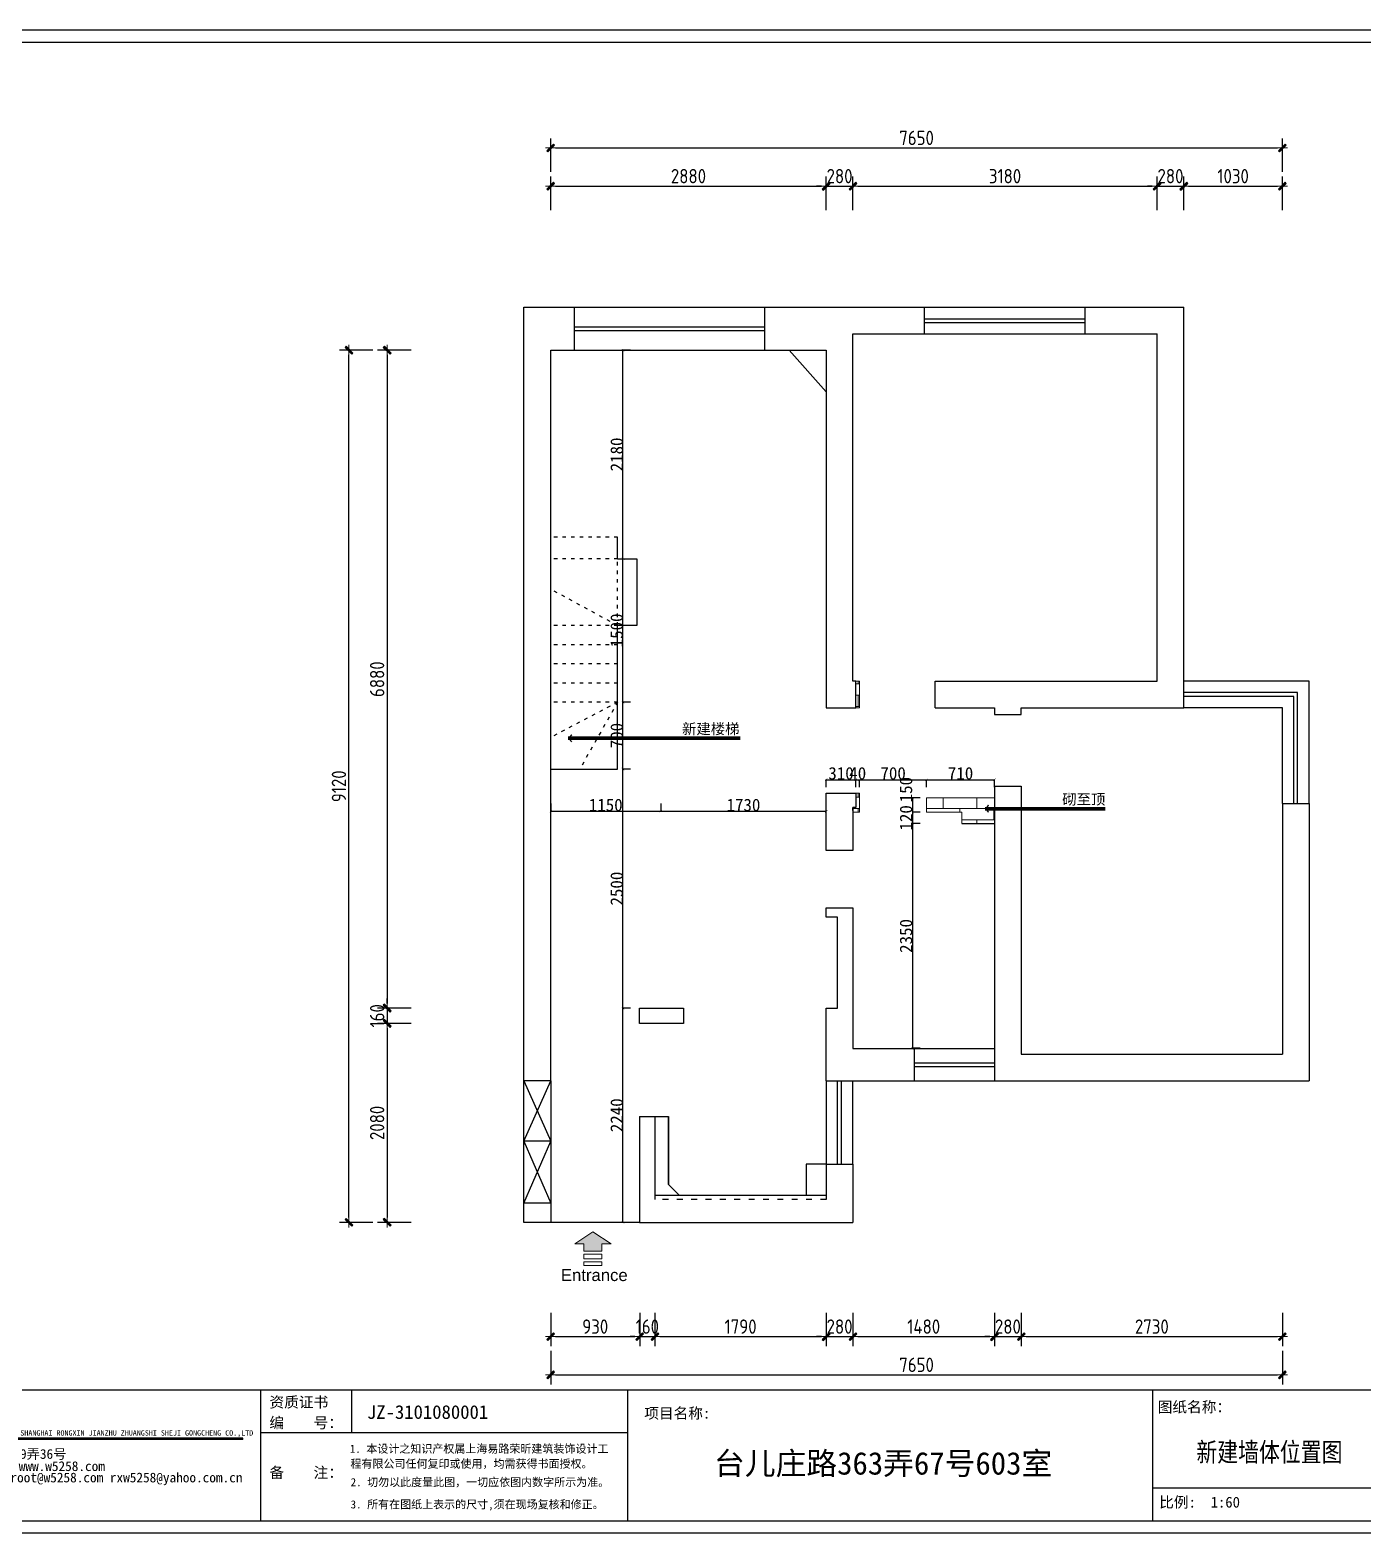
# Model space of a CAD drawing. Header units: millimetres. Extents: x -58733 to 427521, y -235734 to 553534.
# Drawn here: x 137244 to 151180, y -205312 to -189596 of the extents above; entities that cross this region are included whole.
import ezdxf

# ---------------------------------------------------------------- set-up
doc = ezdxf.new("R2010")
doc.units = ezdxf.units.MM
doc.linetypes.add('ACAD_ISO03W100', pattern=[30, 12, -18])
for name, color, linetype in [('00-墙体', 7, 'Continuous'), ('02-活动家具', 1, 'Continuous'), ('图框', 251, 'Continuous'), ('目录文字', 8, 'Continuous')]:
    doc.layers.add(name, color=color, linetype=linetype)
for name, color, linetype, lineweight in [('0－图框', 8, 'Continuous', 0), ('P－墙体', 255, 'Continuous', 15), ('墙体', 7, 'Continuous', 30), ('建筑结构填充', 8, 'Continuous', 18)]:
    doc.layers.add(name, color=color, linetype=linetype, lineweight=lineweight)
doc.styles.add('-仿宋_GB2312', font='simsun.ttc', dxfattribs={"width": 0.8})
doc.styles.add('-宋体', font='')
doc.styles.add('CCD_DIM', font='ARCHS.SHX')
doc.styles.get("Standard").update_dxf_attribs({"font": 'simsun.ttc'})
doc.styles.add('宋体', font='simsun.ttc', dxfattribs={"height": 120})
doc.styles.add('英文', font='simhei.ttf')
doc.styles.add('黑体', font='simhei.ttf')
doc.styles.get('-宋体').set_extended_font_data('SimSun')
doc.dimstyles.new('布丁丁', dxfattribs={"dimtxt": 130, "dimasz": 25, "dimexe": 1, "dimexo": 1, "dimgap": 0.5, "dimtad": 1, "dimdec": 0, "dimrnd": 5, "dimdsep": 46, "dimtxsty": '-宋体', "dimblk": 'ARCHTICK', "dimcen": 0.5, "dimdle": 1, "dimclrd": 251, "dimclre": 252, "dimclrt": 50, "dimadec": 0, "dimazin": 0, "dimtfac": 1, "dimtdec": 0, "dimtix": 1, "dimtmove": 2, "dimatfit": 3, "dimldrblk": 'DOT', "dimfxl": 80, "dimfxlon": 1, "dimlwd": -1, "dimlwe": -1, "dimarcsym": 0})
doc.dimstyles.new('海龍1：50', dxfattribs={"dimscale": 50, "dimtxt": 3, "dimasz": 1, "dimexe": 2, "dimexo": 2, "dimgap": 0.6, "dimtad": 1, "dimdec": 0, "dimrnd": 5, "dimdsep": 46, "dimtxsty": 'CCD_DIM', "dimblk": 'WS-cj', "dimcen": 1, "dimclrd": 242, "dimclre": 242, "dimclrt": 2, "dimadec": 0, "dimazin": 2, "dimtfac": 1, "dimtdec": 0, "dimtix": 1, "dimtmove": 2, "dimatfit": 3, "dimldrblk": 'CCD_Leader_Arrow', "dimfxl": 5, "dimfxlon": 1, "dimtolj": 1, "dimarcsym": 0})

# ---------------------------------------------------------------- blocks, each defined once
blk = doc.blocks.new('图框1比60')
blk.add_hatch(color=8).paths.add_polyline_path([(162610, 45245), (162610, 45227), (166263, 45227), (166263, 45245)])
at = {"color": 8}
for p, q in [((176692, 45797), (176692, 44297)), ((166263, 45245), (162610, 45245)), ((166263, 45227), (162610, 45227)), ((166263, 45227), (166263, 45245))]:
    blk.add_line(p, q, dxfattribs=at)
at = {"layer": '图框', "color": 121}
for p, q in [((186038, 61389), (161670, 61389)), ((161670, 44157), (186038, 44157))]:
    blk.add_line(p, q, dxfattribs=at)
at = {"layer": '图框', "color": 8}
for p, q in [((161809, 61249), (185898, 61249)), ((161809, 45797), (185898, 45797)), ((161809, 45797), (185898, 45797)), ((166465, 45797), (166465, 44297)), ((167511, 45797), (167511, 45305)), ((170675, 45797), (170675, 44297)), ((176692, 45797), (176692, 44297)), ((170675, 45305), (166465, 45305)), ((179360, 44672), (176692, 44672)), ((161809, 44297), (185898, 44297))]:
    blk.add_line(p, q, dxfattribs=at)
at = {"layer": '目录文字', "color": 8, "width": 0.999898}
for s, height, style, p in [('资质证书', 123.8, '宋体', (166569, 45595)), ('图纸名称：', 123.3, '黑体', (176753, 45540)), ('编    号：', 123.8, '宋体', (166569, 45359)), ('项目名称:', 123.3, '黑体', (170866, 45468)), ('SHANGHAI RONGXIN JIANZHU ZHUANGSHI SHEJI GONGCHENG CO.,LTD', 61.54, '英文', (163713, 45273)), ('1. 本设计之知识产权属上海易路荣昕建筑装饰设计工', 92.51, '黑体', (167491, 45076)), ('ADD：沪太路2899弄36号', 111.72, '英文', (162644, 45007)), ('www.w5258.com', 111.72, '英文', (163695, 44867)), ('程有限公司任何复印或使用，均需获得书面授权。', 92.51, '黑体', (167498, 44904)), ('台儿庄路363弄67号603室', 258.72, '宋体', (171666, 44826)), ('root@w5258.com rxw5258@yahoo.com.cn', 111.72, '英文', (163600, 44737)), ('备    注：', 123.8, '宋体', (166569, 44788)), ('2. 切勿以此度量此图，一切应依图内数字所示为准。', 92.51, '黑体', (167500, 44693)), ('3. 所有在图纸上表示的尺寸,须在现场复核和修正。', 92.51, '黑体', (167500, 44438)), ('比例:  1:60', 123.8, '宋体', (176769, 44448))]:
    blk.add_text(s, height=height, dxfattribs=dict(at, style=style)).set_placement(p)
at = {"layer": '目录文字', "width": 1}
blk.add_text('JZ-3101080001', height=157.18, dxfattribs=at).set_placement((167687, 45465))
blk = doc.blocks.new('A$C79D64CA1')
at = {"layer": '0－图框'}
blk.add_hatch(color=6, dxfattribs=at).paths.add_polyline_path([(378, 227), (284, 227), (284, 151), (95, 151), (95, 227), (0, 227), (189, 353)])
at = {"layer": '0－图框', "color": 6}
for p, q in [((189, 353), (0, 227)), ((378, 227), (189, 353)), ((95, 227), (0, 227)), ((378, 227), (284, 227))]:
    blk.add_line(p, q, dxfattribs=at)
blk.add_lwpolyline([(95, 227), (95, 151), (284, 151), (284, 227)], dxfattribs=at)
for points in [[(284, 120), (95, 120), (95, 69), (284, 69)], [(284, 38), (95, 38), (95, 0), (284, 0)]]:
    blk.add_lwpolyline(points, close=True, dxfattribs=at)
blk = doc.blocks.new('gsdfgfsdg')
at = {"layer": '0－图框', "color": 7, "xscale": -1, "rotation": 270}
blk.add_blockref('A$C79D64CA1', (-31077, -43831), dxfattribs=at)
at = {"layer": '0－图框', "color": 7, "insert": (-31178, -43656), "char_height": 125, "width": 1449.58, "attachment_point": 5, "rotation": 270}
blk.add_mtext('{\\fArial|b0|i0|c0|p32;Entrance}', dxfattribs=at)
blk = doc.blocks.new('WS-cj')
blk.add_hatch(color=1).paths.add_polyline_path([(0.59, 0.82), (-0.82, -0.59), (-0.59, -0.82), (0.82, 0.59)])
at = {"color": 1, "linetype": 'ByBlock', "lineweight": 0}
for p, q in [((-1.1, 0), (0, 0)), ((0, 0), (1.1, 0))]:
    blk.add_line(p, q, dxfattribs=at)
at = {"color": 1}
blk.add_lwpolyline([(0.59, 0.82), (-0.82, -0.59), (-0.59, -0.82), (0.82, 0.59)], close=True, dxfattribs=at)
blk = doc.blocks.new('*D747')
at = {"color": 242, "lineweight": -2}
for p, q in [((142688, -191479), (142688, -191129)), ((142738, -191229), (145518, -191229)), ((145568, -191479), (145568, -191129))]:
    blk.add_line(p, q, dxfattribs=at)
at = {"layer": 'Defpoints', "color": 0}
for p in [(145568, -191229), (142688, -191629), (145568, -191629)]:
    blk.add_point(p, dxfattribs=at)
at = {"color": 242, "lineweight": -2, "xscale": 50, "yscale": 50, "zscale": 50, "rotation": 180}
blk.add_blockref('WS-cj', (142688, -191229), dxfattribs=at)
at = {"color": 242, "lineweight": -2, "xscale": 50, "yscale": 50, "zscale": 50}
blk.add_blockref('WS-cj', (145568, -191229), dxfattribs=at)
at = {"color": 2, "insert": (144128, -191124), "char_height": 150, "attachment_point": 5, "style": 'CCD_DIM'}
blk.add_mtext('\\A1;2880', dxfattribs=at)
blk = doc.blocks.new('CCD_Leader_Arrow')
at = {"color": 1, "linetype": 'ByBlock'}
blk.add_line((0, 0), (-1, 0), dxfattribs=at)
for points in [[(-0.86, 0.67), (-0.6, 0.85), (-0.24, 0), (0, 0)], [(-0.86, -0.67), (-0.6, -0.85), (-0.24, 0), (0, 0)]]:
    blk.add_solid(points, dxfattribs=at)
blk = doc.blocks.new('*D748')
at = {"color": 242, "lineweight": -2}
for p, q in [((145518, -191229), (145468, -191229)), ((145568, -191479), (145568, -191129)), ((145568, -191229), (145848, -191229)), ((145848, -191479), (145848, -191129)), ((145898, -191229), (145948, -191229))]:
    blk.add_line(p, q, dxfattribs=at)
at = {"layer": 'Defpoints', "color": 0}
for p in [(145848, -191229), (145568, -191629), (145848, -191629)]:
    blk.add_point(p, dxfattribs=at)
at = {"color": 242, "lineweight": -2, "xscale": 50, "yscale": 50, "zscale": 50}
blk.add_blockref('WS-cj', (145568, -191229), dxfattribs=at)
at = {"color": 242, "lineweight": -2, "xscale": 50, "yscale": 50, "zscale": 50, "rotation": 180}
blk.add_blockref('WS-cj', (145848, -191229), dxfattribs=at)
at = {"color": 2, "insert": (145708, -191124), "char_height": 150, "attachment_point": 5, "style": 'CCD_DIM'}
blk.add_mtext('\\A1;280', dxfattribs=at)
blk = doc.blocks.new('*D749')
at = {"color": 242, "lineweight": -2}
for p, q in [((145848, -191479), (145848, -191129)), ((145898, -191229), (148978, -191229)), ((149028, -191479), (149028, -191129))]:
    blk.add_line(p, q, dxfattribs=at)
at = {"layer": 'Defpoints', "color": 0}
for p in [(149028, -191229), (145848, -191629), (149028, -191629)]:
    blk.add_point(p, dxfattribs=at)
at = {"color": 242, "lineweight": -2, "xscale": 50, "yscale": 50, "zscale": 50, "rotation": 180}
blk.add_blockref('WS-cj', (145848, -191229), dxfattribs=at)
at = {"color": 242, "lineweight": -2, "xscale": 50, "yscale": 50, "zscale": 50}
blk.add_blockref('WS-cj', (149028, -191229), dxfattribs=at)
at = {"color": 2, "insert": (147438, -191124), "char_height": 150, "attachment_point": 5, "style": 'CCD_DIM'}
blk.add_mtext('\\A1;3180', dxfattribs=at)
blk = doc.blocks.new('*D750')
at = {"color": 242, "lineweight": -2}
for p, q in [((148978, -191229), (148928, -191229)), ((149028, -191479), (149028, -191129)), ((149028, -191229), (149308, -191229)), ((149308, -191479), (149308, -191129)), ((149358, -191229), (149408, -191229))]:
    blk.add_line(p, q, dxfattribs=at)
at = {"layer": 'Defpoints', "color": 0}
for p in [(149308, -191229), (149028, -191629), (149308, -191629)]:
    blk.add_point(p, dxfattribs=at)
at = {"color": 242, "lineweight": -2, "xscale": 50, "yscale": 50, "zscale": 50}
blk.add_blockref('WS-cj', (149028, -191229), dxfattribs=at)
at = {"color": 242, "lineweight": -2, "xscale": 50, "yscale": 50, "zscale": 50, "rotation": 180}
blk.add_blockref('WS-cj', (149308, -191229), dxfattribs=at)
at = {"color": 2, "insert": (149168, -191124), "char_height": 150, "attachment_point": 5, "style": 'CCD_DIM'}
blk.add_mtext('\\A1;280', dxfattribs=at)
blk = doc.blocks.new('*D751')
at = {"color": 242, "lineweight": -2}
for p, q in [((149308, -191479), (149308, -191129)), ((149358, -191229), (150288, -191229)), ((150338, -191479), (150338, -191129))]:
    blk.add_line(p, q, dxfattribs=at)
at = {"layer": 'Defpoints', "color": 0}
for p in [(150338, -191229), (149308, -191629), (150338, -191629)]:
    blk.add_point(p, dxfattribs=at)
at = {"color": 242, "lineweight": -2, "xscale": 50, "yscale": 50, "zscale": 50, "rotation": 180}
blk.add_blockref('WS-cj', (149308, -191229), dxfattribs=at)
at = {"color": 242, "lineweight": -2, "xscale": 50, "yscale": 50, "zscale": 50}
blk.add_blockref('WS-cj', (150338, -191229), dxfattribs=at)
at = {"color": 2, "insert": (149823, -191124), "char_height": 150, "attachment_point": 5, "style": 'CCD_DIM'}
blk.add_mtext('\\A1;1030', dxfattribs=at)
blk = doc.blocks.new('*D752')
at = {"color": 242, "lineweight": -2}
for p, q in [((142688, -191079), (142688, -190729)), ((150338, -191079), (150338, -190729)), ((142738, -190829), (150288, -190829))]:
    blk.add_line(p, q, dxfattribs=at)
at = {"layer": 'Defpoints', "color": 0}
for p in [(150338, -190829), (142688, -191629), (150338, -191629)]:
    blk.add_point(p, dxfattribs=at)
at = {"color": 242, "lineweight": -2, "xscale": 50, "yscale": 50, "zscale": 50, "rotation": 180}
blk.add_blockref('WS-cj', (142688, -190829), dxfattribs=at)
at = {"color": 242, "lineweight": -2, "xscale": 50, "yscale": 50, "zscale": 50}
blk.add_blockref('WS-cj', (150338, -190829), dxfattribs=at)
at = {"color": 2, "insert": (146513, -190724), "char_height": 150, "attachment_point": 5, "style": 'CCD_DIM'}
blk.add_mtext('\\A1;7650', dxfattribs=at)
blk = doc.blocks.new('*D753')
at = {"color": 242, "lineweight": -2}
for p, q in [((142688, -203009), (142688, -203359)), ((143618, -203009), (143618, -203359)), ((142738, -203259), (143568, -203259))]:
    blk.add_line(p, q, dxfattribs=at)
at = {"layer": 'Defpoints', "color": 0}
for p in [(142688, -202859), (143618, -202859), (143618, -203259)]:
    blk.add_point(p, dxfattribs=at)
at = {"color": 242, "lineweight": -2, "xscale": 50, "yscale": 50, "zscale": 50, "rotation": 180}
blk.add_blockref('WS-cj', (142688, -203259), dxfattribs=at)
at = {"color": 242, "lineweight": -2, "xscale": 50, "yscale": 50, "zscale": 50}
blk.add_blockref('WS-cj', (143618, -203259), dxfattribs=at)
at = {"color": 2, "insert": (143153, -203154), "char_height": 150, "attachment_point": 5, "style": 'CCD_DIM'}
blk.add_mtext('\\A1;930', dxfattribs=at)
blk = doc.blocks.new('*D754')
at = {"color": 242, "lineweight": -2}
for p, q in [((143618, -203009), (143618, -203359)), ((143778, -203009), (143778, -203359)), ((143568, -203259), (143518, -203259)), ((143618, -203259), (143778, -203259)), ((143828, -203259), (143878, -203259))]:
    blk.add_line(p, q, dxfattribs=at)
at = {"layer": 'Defpoints', "color": 0}
for p in [(143618, -202859), (143778, -202859), (143778, -203259)]:
    blk.add_point(p, dxfattribs=at)
at = {"color": 242, "lineweight": -2, "xscale": 50, "yscale": 50, "zscale": 50}
blk.add_blockref('WS-cj', (143618, -203259), dxfattribs=at)
at = {"color": 242, "lineweight": -2, "xscale": 50, "yscale": 50, "zscale": 50, "rotation": 180}
blk.add_blockref('WS-cj', (143778, -203259), dxfattribs=at)
at = {"color": 2, "insert": (143698, -203154), "char_height": 150, "attachment_point": 5, "style": 'CCD_DIM'}
blk.add_mtext('\\A1;160', dxfattribs=at)
blk = doc.blocks.new('*D755')
at = {"color": 242, "lineweight": -2}
for p, q in [((143778, -203009), (143778, -203359)), ((145568, -203009), (145568, -203359)), ((143828, -203259), (145518, -203259))]:
    blk.add_line(p, q, dxfattribs=at)
at = {"layer": 'Defpoints', "color": 0}
for p in [(143778, -202859), (145568, -202859), (145568, -203259)]:
    blk.add_point(p, dxfattribs=at)
at = {"color": 242, "lineweight": -2, "xscale": 50, "yscale": 50, "zscale": 50, "rotation": 180}
blk.add_blockref('WS-cj', (143778, -203259), dxfattribs=at)
at = {"color": 242, "lineweight": -2, "xscale": 50, "yscale": 50, "zscale": 50}
blk.add_blockref('WS-cj', (145568, -203259), dxfattribs=at)
at = {"color": 2, "insert": (144673, -203154), "char_height": 150, "attachment_point": 5, "style": 'CCD_DIM'}
blk.add_mtext('\\A1;1790', dxfattribs=at)
blk = doc.blocks.new('*D756')
at = {"color": 242, "lineweight": -2}
for p, q in [((145568, -203009), (145568, -203359)), ((145848, -203009), (145848, -203359)), ((145518, -203259), (145468, -203259)), ((145568, -203259), (145848, -203259)), ((145898, -203259), (145948, -203259))]:
    blk.add_line(p, q, dxfattribs=at)
at = {"layer": 'Defpoints', "color": 0}
for p in [(145568, -202859), (145848, -202859), (145848, -203259)]:
    blk.add_point(p, dxfattribs=at)
at = {"color": 242, "lineweight": -2, "xscale": 50, "yscale": 50, "zscale": 50}
blk.add_blockref('WS-cj', (145568, -203259), dxfattribs=at)
at = {"color": 242, "lineweight": -2, "xscale": 50, "yscale": 50, "zscale": 50, "rotation": 180}
blk.add_blockref('WS-cj', (145848, -203259), dxfattribs=at)
at = {"color": 2, "insert": (145708, -203154), "char_height": 150, "attachment_point": 5, "style": 'CCD_DIM'}
blk.add_mtext('\\A1;280', dxfattribs=at)
blk = doc.blocks.new('*D757')
at = {"color": 242, "lineweight": -2}
for p, q in [((145848, -203009), (145848, -203359)), ((147328, -203009), (147328, -203359)), ((145898, -203259), (147278, -203259))]:
    blk.add_line(p, q, dxfattribs=at)
at = {"layer": 'Defpoints', "color": 0}
for p in [(145848, -202859), (147328, -202859), (147328, -203259)]:
    blk.add_point(p, dxfattribs=at)
at = {"color": 242, "lineweight": -2, "xscale": 50, "yscale": 50, "zscale": 50, "rotation": 180}
blk.add_blockref('WS-cj', (145848, -203259), dxfattribs=at)
at = {"color": 242, "lineweight": -2, "xscale": 50, "yscale": 50, "zscale": 50}
blk.add_blockref('WS-cj', (147328, -203259), dxfattribs=at)
at = {"color": 2, "insert": (146588, -203154), "char_height": 150, "attachment_point": 5, "style": 'CCD_DIM'}
blk.add_mtext('\\A1;1480', dxfattribs=at)
blk = doc.blocks.new('*D758')
at = {"color": 242, "lineweight": -2}
for p, q in [((147328, -203009), (147328, -203359)), ((147608, -203009), (147608, -203359)), ((147278, -203259), (147228, -203259)), ((147328, -203259), (147608, -203259)), ((147658, -203259), (147708, -203259))]:
    blk.add_line(p, q, dxfattribs=at)
at = {"layer": 'Defpoints', "color": 0}
for p in [(147328, -202859), (147608, -202859), (147608, -203259)]:
    blk.add_point(p, dxfattribs=at)
at = {"color": 242, "lineweight": -2, "xscale": 50, "yscale": 50, "zscale": 50}
blk.add_blockref('WS-cj', (147328, -203259), dxfattribs=at)
at = {"color": 242, "lineweight": -2, "xscale": 50, "yscale": 50, "zscale": 50, "rotation": 180}
blk.add_blockref('WS-cj', (147608, -203259), dxfattribs=at)
at = {"color": 2, "insert": (147468, -203154), "char_height": 150, "attachment_point": 5, "style": 'CCD_DIM'}
blk.add_mtext('\\A1;280', dxfattribs=at)
blk = doc.blocks.new('*D759')
at = {"color": 242, "lineweight": -2}
for p, q in [((147608, -203009), (147608, -203359)), ((150338, -203009), (150338, -203359)), ((147658, -203259), (150288, -203259))]:
    blk.add_line(p, q, dxfattribs=at)
at = {"layer": 'Defpoints', "color": 0}
for p in [(147608, -202859), (150338, -202859), (150338, -203259)]:
    blk.add_point(p, dxfattribs=at)
at = {"color": 242, "lineweight": -2, "xscale": 50, "yscale": 50, "zscale": 50, "rotation": 180}
blk.add_blockref('WS-cj', (147608, -203259), dxfattribs=at)
at = {"color": 242, "lineweight": -2, "xscale": 50, "yscale": 50, "zscale": 50}
blk.add_blockref('WS-cj', (150338, -203259), dxfattribs=at)
at = {"color": 2, "insert": (148973, -203154), "char_height": 150, "attachment_point": 5, "style": 'CCD_DIM'}
blk.add_mtext('\\A1;2730', dxfattribs=at)
blk = doc.blocks.new('*D760')
at = {"color": 242, "lineweight": -2}
for p, q in [((142688, -203409), (142688, -203759)), ((150338, -203409), (150338, -203759)), ((142738, -203659), (150288, -203659))]:
    blk.add_line(p, q, dxfattribs=at)
at = {"layer": 'Defpoints', "color": 0}
for p in [(142688, -202859), (150338, -202859), (150338, -203659)]:
    blk.add_point(p, dxfattribs=at)
at = {"color": 242, "lineweight": -2, "xscale": 50, "yscale": 50, "zscale": 50, "rotation": 180}
blk.add_blockref('WS-cj', (142688, -203659), dxfattribs=at)
at = {"color": 242, "lineweight": -2, "xscale": 50, "yscale": 50, "zscale": 50}
blk.add_blockref('WS-cj', (150338, -203659), dxfattribs=at)
at = {"color": 2, "insert": (146513, -203554), "char_height": 150, "attachment_point": 5, "style": 'CCD_DIM'}
blk.add_mtext('\\A1;7650', dxfattribs=at)
blk = doc.blocks.new('*D761')
at = {"color": 242, "lineweight": -2}
for p, q in [((141228, -192944), (140878, -192944)), ((140978, -192994), (140978, -199774)), ((141228, -199824), (140878, -199824))]:
    blk.add_line(p, q, dxfattribs=at)
at = {"layer": 'Defpoints', "color": 0}
for p in [(141378, -192944), (140978, -199824), (141378, -199824)]:
    blk.add_point(p, dxfattribs=at)
at = {"color": 242, "lineweight": -2, "xscale": 50, "yscale": 50, "zscale": 50}
for p, rotation in [((140978, -192944), 90), ((140978, -199824), 270)]:
    blk.add_blockref('WS-cj', p, dxfattribs=dict(at, rotation=rotation))
at = {"color": 2, "insert": (140873, -196384), "char_height": 150, "attachment_point": 5, "rotation": 90, "style": 'CCD_DIM'}
blk.add_mtext('\\A1;6880', dxfattribs=at)
blk = doc.blocks.new('*D762')
at = {"color": 242, "lineweight": -2}
for p, q in [((140978, -199774), (140978, -199724)), ((141228, -199824), (140878, -199824)), ((140978, -199824), (140978, -199984)), ((141228, -199984), (140878, -199984)), ((140978, -200034), (140978, -200084))]:
    blk.add_line(p, q, dxfattribs=at)
at = {"layer": 'Defpoints', "color": 0}
for p in [(141378, -199824), (140978, -199984), (141378, -199984)]:
    blk.add_point(p, dxfattribs=at)
at = {"color": 242, "lineweight": -2, "xscale": 50, "yscale": 50, "zscale": 50}
for p, rotation in [((140978, -199824), 270), ((140978, -199984), 90)]:
    blk.add_blockref('WS-cj', p, dxfattribs=dict(at, rotation=rotation))
at = {"color": 2, "insert": (140873, -199904), "char_height": 150, "attachment_point": 5, "rotation": 90, "style": 'CCD_DIM'}
blk.add_mtext('\\A1;160', dxfattribs=at)
blk = doc.blocks.new('*D763')
at = {"color": 242, "lineweight": -2}
for p, q in [((141228, -199984), (140878, -199984)), ((140978, -200034), (140978, -202014)), ((141228, -202064), (140878, -202064))]:
    blk.add_line(p, q, dxfattribs=at)
at = {"layer": 'Defpoints', "color": 0}
for p in [(141378, -199984), (140978, -202064), (141378, -202064)]:
    blk.add_point(p, dxfattribs=at)
at = {"color": 242, "lineweight": -2, "xscale": 50, "yscale": 50, "zscale": 50}
for p, rotation in [((140978, -199984), 90), ((140978, -202064), 270)]:
    blk.add_blockref('WS-cj', p, dxfattribs=dict(at, rotation=rotation))
at = {"color": 2, "insert": (140873, -201024), "char_height": 150, "attachment_point": 5, "rotation": 90, "style": 'CCD_DIM'}
blk.add_mtext('\\A1;2080', dxfattribs=at)
blk = doc.blocks.new('*D764')
at = {"color": 242, "lineweight": -2}
for p, q in [((140828, -192944), (140478, -192944)), ((140578, -202014), (140578, -192994)), ((140828, -202064), (140478, -202064))]:
    blk.add_line(p, q, dxfattribs=at)
at = {"layer": 'Defpoints', "color": 0}
for p in [(140578, -192944), (141378, -192944), (141378, -202064)]:
    blk.add_point(p, dxfattribs=at)
at = {"color": 242, "lineweight": -2, "xscale": 50, "yscale": 50, "zscale": 50}
for p, rotation in [((140578, -192944), 90), ((140578, -202064), 270)]:
    blk.add_blockref('WS-cj', p, dxfattribs=dict(at, rotation=rotation))
at = {"color": 2, "insert": (140473, -197504), "char_height": 150, "attachment_point": 5, "rotation": 90, "style": 'CCD_DIM'}
blk.add_mtext('\\A1;9120', dxfattribs=at)
blk = doc.blocks.new('_ArchTick')
at = {"color": 0, "linetype": 'ByBlock', "const_width": 0.15}
blk.add_lwpolyline([(-0.5, -0.5), (0.5, 0.5)], dxfattribs=at)
blk = doc.blocks.new('*D795')
at = {"color": 251}
blk.add_line((145567, -197435), (145879, -197435), dxfattribs=at)
at = {"color": 252}
for p, q in [((145568, -197515), (145568, -197434)), ((145878, -197515), (145878, -197434))]:
    blk.add_line(p, q, dxfattribs=at)
at = {"layer": 'Defpoints', "color": 0}
for p in [(145878, -197435), (145568, -197574), (145878, -197574)]:
    blk.add_point(p, dxfattribs=at)
at = {"color": 251, "xscale": 25, "yscale": 25, "zscale": 25, "rotation": 180}
blk.add_blockref('_ArchTick', (145568, -197435), dxfattribs=at)
at = {"color": 251, "xscale": 25, "yscale": 25, "zscale": 25}
blk.add_blockref('_ArchTick', (145878, -197435), dxfattribs=at)
at = {"color": 50, "insert": (145723, -197369), "char_height": 130, "attachment_point": 5, "style": '-宋体'}
blk.add_mtext('310', dxfattribs=at)
blk = doc.blocks.new('_Dot')
at = {"color": 0, "linetype": 'ByBlock', "lineweight": -2}
blk.add_line((-0.5, 0), (-1, 0), dxfattribs=at)
at = {"color": 0, "linetype": 'ByBlock', "const_width": 0.5}
blk.add_lwpolyline([(-0.25, 0, 1), (0.25, 0, 1)], format="xyb", close=True, dxfattribs=at)
blk = doc.blocks.new('*D796')
at = {"color": 252}
for p, q in [((145878, -197515), (145878, -197434)), ((145918, -197515), (145918, -197434))]:
    blk.add_line(p, q, dxfattribs=at)
at = {"color": 251}
blk.add_line((145878, -197435), (145918, -197435), dxfattribs=at)
at = {"layer": 'Defpoints', "color": 0}
for p in [(145918, -197435), (145878, -197574), (145918, -197574)]:
    blk.add_point(p, dxfattribs=at)
at = {"color": 50, "insert": (145898, -197369), "char_height": 130, "attachment_point": 5, "style": '-宋体'}
blk.add_mtext('40', dxfattribs=at)
blk = doc.blocks.new('*D797')
at = {"color": 251}
blk.add_line((145917, -197435), (146619, -197435), dxfattribs=at)
at = {"color": 252}
for p, q in [((145918, -197515), (145918, -197434)), ((146618, -197515), (146618, -197434))]:
    blk.add_line(p, q, dxfattribs=at)
at = {"layer": 'Defpoints', "color": 0}
for p in [(146618, -197435), (145918, -197574), (146618, -197624)]:
    blk.add_point(p, dxfattribs=at)
at = {"color": 251, "xscale": 25, "yscale": 25, "zscale": 25, "rotation": 180}
blk.add_blockref('_ArchTick', (145918, -197435), dxfattribs=at)
at = {"color": 251, "xscale": 25, "yscale": 25, "zscale": 25}
blk.add_blockref('_ArchTick', (146618, -197435), dxfattribs=at)
at = {"color": 50, "insert": (146268, -197369), "char_height": 130, "attachment_point": 5, "style": '-宋体'}
blk.add_mtext('700', dxfattribs=at)
blk = doc.blocks.new('*D798')
at = {"color": 251}
blk.add_line((146617, -197435), (147329, -197435), dxfattribs=at)
at = {"color": 252}
for p, q in [((146618, -197515), (146618, -197434)), ((147328, -197515), (147328, -197434))]:
    blk.add_line(p, q, dxfattribs=at)
at = {"layer": 'Defpoints', "color": 0}
for p in [(147328, -197435), (146618, -197624), (147328, -197624)]:
    blk.add_point(p, dxfattribs=at)
at = {"color": 251, "xscale": 25, "yscale": 25, "zscale": 25, "rotation": 180}
blk.add_blockref('_ArchTick', (146618, -197435), dxfattribs=at)
at = {"color": 251, "xscale": 25, "yscale": 25, "zscale": 25}
blk.add_blockref('_ArchTick', (147328, -197435), dxfattribs=at)
at = {"color": 50, "insert": (146973, -197369), "char_height": 130, "attachment_point": 5, "style": '-宋体'}
blk.add_mtext('710', dxfattribs=at)
blk = doc.blocks.new('*D799')
at = {"color": 252}
for p, q in [((146549, -197624), (146468, -197624)), ((146549, -197774), (146468, -197774))]:
    blk.add_line(p, q, dxfattribs=at)
at = {"color": 251}
blk.add_line((146469, -197623), (146469, -197775), dxfattribs=at)
at = {"layer": 'Defpoints', "color": 0}
for p in [(146618, -197624), (146469, -197774), (146618, -197774)]:
    blk.add_point(p, dxfattribs=at)
at = {"color": 251, "xscale": 25, "yscale": 25, "zscale": 25}
for p, rotation in [((146469, -197624), 90), ((146469, -197774), 270)]:
    blk.add_blockref('_ArchTick', p, dxfattribs=dict(at, rotation=rotation))
at = {"color": 50, "insert": (146403, -197539), "char_height": 130, "attachment_point": 5, "rotation": 90, "style": '-宋体'}
blk.add_mtext('150', dxfattribs=at)
blk = doc.blocks.new('*D800')
at = {"color": 252}
for p, q in [((146549, -197774), (146468, -197774)), ((146549, -197894), (146468, -197894))]:
    blk.add_line(p, q, dxfattribs=at)
at = {"color": 251}
blk.add_line((146469, -197774), (146469, -197894), dxfattribs=at)
at = {"layer": 'Defpoints', "color": 0}
for p in [(146618, -197774), (146469, -197894), (146988, -197894)]:
    blk.add_point(p, dxfattribs=at)
at = {"color": 50, "insert": (146403, -197834), "char_height": 130, "attachment_point": 5, "rotation": 90, "style": '-宋体'}
blk.add_mtext('120', dxfattribs=at)
blk = doc.blocks.new('*D801')
at = {"color": 252}
for p, q in [((146549, -197894), (146468, -197894)), ((146549, -200244), (146468, -200244))]:
    blk.add_line(p, q, dxfattribs=at)
at = {"color": 251}
blk.add_line((146469, -197893), (146469, -200245), dxfattribs=at)
at = {"layer": 'Defpoints', "color": 0}
for p in [(146988, -197894), (146469, -200244), (147328, -200244)]:
    blk.add_point(p, dxfattribs=at)
at = {"color": 251, "xscale": 25, "yscale": 25, "zscale": 25}
for p, rotation in [((146469, -197894), 90), ((146469, -200244), 270)]:
    blk.add_blockref('_ArchTick', p, dxfattribs=dict(at, rotation=rotation))
at = {"color": 50, "insert": (146403, -199069), "char_height": 130, "attachment_point": 5, "rotation": 90, "style": '-宋体'}
blk.add_mtext('2350', dxfattribs=at)
blk = doc.blocks.new('*D946')
at = {"color": 252}
for p, q in [((143523, -199824), (143442, -199824)), ((143523, -202064), (143442, -202064))]:
    blk.add_line(p, q, dxfattribs=at)
at = {"color": 251}
blk.add_line((143443, -202065), (143443, -199823), dxfattribs=at)
at = {"layer": 'Defpoints', "color": 0}
for p in [(143443, -199824), (143618, -199824), (143618, -202064)]:
    blk.add_point(p, dxfattribs=at)
at = {"color": 251, "xscale": 25, "yscale": 25, "zscale": 25}
for p, rotation in [((143443, -199824), 90), ((143443, -202064), 270)]:
    blk.add_blockref('_ArchTick', p, dxfattribs=dict(at, rotation=rotation))
at = {"color": 50, "insert": (143378, -200944), "char_height": 130, "attachment_point": 5, "rotation": 90, "style": '-宋体'}
blk.add_mtext('2240', dxfattribs=at)
blk = doc.blocks.new('*D947')
at = {"color": 252}
for p, q in [((143523, -197324), (143442, -197324)), ((143523, -199824), (143442, -199824))]:
    blk.add_line(p, q, dxfattribs=at)
at = {"color": 251}
blk.add_line((143443, -199825), (143443, -197323), dxfattribs=at)
at = {"layer": 'Defpoints', "color": 0}
for p in [(143443, -197324), (143580, -197324), (143618, -199824)]:
    blk.add_point(p, dxfattribs=at)
at = {"color": 251, "xscale": 25, "yscale": 25, "zscale": 25}
for p, rotation in [((143443, -197324), 90), ((143443, -199824), 270)]:
    blk.add_blockref('_ArchTick', p, dxfattribs=dict(at, rotation=rotation))
at = {"color": 50, "insert": (143378, -198574), "char_height": 130, "attachment_point": 5, "rotation": 90, "style": '-宋体'}
blk.add_mtext('2500', dxfattribs=at)
blk = doc.blocks.new('*D948')
at = {"color": 252}
for p, q in [((143523, -196624), (143442, -196624)), ((143523, -197324), (143442, -197324))]:
    blk.add_line(p, q, dxfattribs=at)
at = {"color": 251}
blk.add_line((143443, -197325), (143443, -196623), dxfattribs=at)
at = {"layer": 'Defpoints', "color": 0}
for p in [(143443, -196624), (143580, -196624), (143580, -197324)]:
    blk.add_point(p, dxfattribs=at)
at = {"color": 251, "xscale": 25, "yscale": 25, "zscale": 25}
for p, rotation in [((143443, -196624), 90), ((143443, -197324), 270)]:
    blk.add_blockref('_ArchTick', p, dxfattribs=dict(at, rotation=rotation))
at = {"color": 50, "insert": (143378, -196974), "char_height": 130, "attachment_point": 5, "rotation": 90, "style": '-宋体'}
blk.add_mtext('700', dxfattribs=at)
blk = doc.blocks.new('*D949')
at = {"color": 252}
for p, q in [((143439, -195124), (143444, -195124)), ((143523, -196624), (143442, -196624))]:
    blk.add_line(p, q, dxfattribs=at)
at = {"color": 251}
blk.add_line((143443, -196625), (143443, -195123), dxfattribs=at)
at = {"layer": 'Defpoints', "color": 0}
for p in [(143438, -195124), (143443, -195124), (143580, -196624)]:
    blk.add_point(p, dxfattribs=at)
at = {"color": 251, "xscale": 25, "yscale": 25, "zscale": 25}
for p, rotation in [((143443, -195124), 90), ((143443, -196624), 270)]:
    blk.add_blockref('_ArchTick', p, dxfattribs=dict(at, rotation=rotation))
at = {"color": 50, "insert": (143378, -195874), "char_height": 130, "attachment_point": 5, "rotation": 90, "style": '-宋体'}
blk.add_mtext('1500', dxfattribs=at)
blk = doc.blocks.new('*D950')
at = {"color": 252}
for p, q in [((143523, -192944), (143442, -192944)), ((143439, -195124), (143444, -195124))]:
    blk.add_line(p, q, dxfattribs=at)
at = {"color": 251}
blk.add_line((143443, -195125), (143443, -192943), dxfattribs=at)
at = {"layer": 'Defpoints', "color": 0}
for p in [(143443, -192944), (143601, -192944), (143438, -195124)]:
    blk.add_point(p, dxfattribs=at)
at = {"color": 251, "xscale": 25, "yscale": 25, "zscale": 25}
for p, rotation in [((143443, -192944), 90), ((143443, -195124), 270)]:
    blk.add_blockref('_ArchTick', p, dxfattribs=dict(at, rotation=rotation))
at = {"color": 50, "insert": (143378, -194034), "char_height": 130, "attachment_point": 5, "rotation": 90, "style": '-宋体'}
blk.add_mtext('2180', dxfattribs=at)
blk = doc.blocks.new('*D951')
at = {"color": 252}
for p, q in [((142688, -197685), (142688, -197766)), ((143838, -197685), (143838, -197766))]:
    blk.add_line(p, q, dxfattribs=at)
at = {"color": 251}
blk.add_line((142687, -197765), (143839, -197765), dxfattribs=at)
at = {"layer": 'Defpoints', "color": 0}
for p in [(143838, -197324), (142688, -197594), (143838, -197765)]:
    blk.add_point(p, dxfattribs=at)
at = {"color": 251, "xscale": 25, "yscale": 25, "zscale": 25, "rotation": 180}
blk.add_blockref('_ArchTick', (142688, -197765), dxfattribs=at)
at = {"color": 251, "xscale": 25, "yscale": 25, "zscale": 25}
blk.add_blockref('_ArchTick', (143838, -197765), dxfattribs=at)
at = {"color": 50, "insert": (143263, -197700), "char_height": 130, "attachment_point": 5, "style": '-宋体'}
blk.add_mtext('1150', dxfattribs=at)
blk = doc.blocks.new('*D952')
at = {"color": 252}
for p, q in [((143838, -197685), (143838, -197766)), ((145568, -197764), (145568, -197764))]:
    blk.add_line(p, q, dxfattribs=at)
at = {"color": 251}
blk.add_line((143837, -197765), (145569, -197765), dxfattribs=at)
at = {"layer": 'Defpoints', "color": 0}
for p in [(143838, -197324), (145568, -197765), (145568, -197765)]:
    blk.add_point(p, dxfattribs=at)
at = {"color": 251, "xscale": 25, "yscale": 25, "zscale": 25, "rotation": 180}
blk.add_blockref('_ArchTick', (143838, -197765), dxfattribs=at)
at = {"color": 251, "xscale": 25, "yscale": 25, "zscale": 25}
blk.add_blockref('_ArchTick', (145568, -197765), dxfattribs=at)
at = {"color": 50, "insert": (144703, -197700), "char_height": 130, "attachment_point": 5, "style": '-宋体'}
blk.add_mtext('1730', dxfattribs=at)

msp = doc.modelspace()

# ---------------------------------------------------------------- hatches: boundary and pattern name
at = {"layer": '建筑结构填充'}
h = msp.add_hatch(dxfattribs=at)
h.set_pattern_fill('AR-BRSTD', color=4, scale=1.74752, style=0)
h.set_pattern_definition([(0, (-1756703.23, -906952.33), (0, 118.380164), []), (90, (-1756703.23, -906952.33), (-177.548052, 118.380164), [118.380164, -118.380164])])
h.paths.add_polyline_path([(146617.5, -197624.3), (146617.5, -197774.3), (146987.5, -197774.3), (146987.5, -197894.3), (147327.5, -197894.3), (147327.5, -197624.3)])
h.paths.add_polyline_path([(145847.5, -197724.3), (145847.5, -197774.3), (145917.5, -197774.3), (145917.5, -197574.3), (145877.5, -197574.3), (145877.5, -197724.3)])
h.paths.add_polyline_path([(145877.5, -196404.3), (145877.5, -196684.3), (145917.5, -196684.3), (145917.5, -196404.3)])

# ---------------------------------------------------------------- linework, layer by layer
for p, q in [((142407.5, -192494.3), (142937.5, -192494.3)), ((142407.5, -200584.3), (142407.5, -192494.3)), ((142937.5, -192944.3), (142937.5, -192494.3)), ((144927.5, -192944.3), (144927.5, -192494.3)), ((144927.5, -192494.3), (146597.5, -192494.3)), ((146597.5, -192774.3), (146597.5, -192494.3)), ((148277.5, -192494.3), (149307.5, -192494.3)), ((148277.5, -192774.3), (148277.5, -192494.3)), ((149307.5, -196684.3), (149307.5, -192494.3)), ((145847.5, -192774.3), (146597.5, -192774.3)), ((145847.5, -196404.3), (145847.5, -192774.3)), ((148277.5, -192774.3), (149027.5, -192774.3)), ((149027.5, -196404.3), (149027.5, -192774.3)), ((142687.5, -200584.3), (142687.5, -192944.3)), ((142687.5, -192944.3), (142937.5, -192944.3)), ((144927.5, -192944.3), (145567.5, -192944.3)), ((145182.5, -192944.3), (145567.5, -193378.1)), ((145567.5, -192944.3), (145567.5, -196684.3)), ((145877.5, -196404.3), (145847.5, -196404.3)), ((145877.5, -196684.3), (145877.5, -196404.3)), ((146707.5, -196684.3), (146707.5, -196404.3)), ((146707.5, -196404.3), (149027.5, -196404.3)), ((145567.5, -196684.3), (145877.5, -196684.3)), ((146707.5, -196684.3), (147327.5, -196684.3)), ((147327.5, -196684.3), (147327.5, -196754.3)), ((147327.5, -196754.3), (147607.5, -196754.3)), ((147607.5, -196754.3), (147607.5, -196684.3)), ((147607.5, -196684.3), (149307.5, -196684.3)), ((147327.5, -197504.3), (147327.5, -197574.3)), ((147327.5, -197504.3), (147607.5, -197504.3)), ((147607.5, -197504.3), (147607.5, -200304.3)), ((145567.5, -197574.3), (145877.5, -197574.3)), ((145567.5, -198174.3), (145567.5, -197574.3)), ((145877.5, -197574.3), (145877.5, -197724.3)), ((147327.5, -197574.3), (147327.5, -200584.3)), ((150337.5, -197684.3), (150337.5, -200304.3)), ((150337.5, -197684.3), (150617.5, -197684.3)), ((150617.5, -197684.3), (150617.5, -200584.3)), ((145877.5, -197724.3), (145847.5, -197724.3)), ((145847.5, -197724.3), (145847.5, -198174.3)), ((145847.5, -197756.7), (145847.5, -197724.3)), ((146987.5, -197894.3), (147327.5, -197894.3)), ((145567.5, -198874.3), (145567.5, -198774.3)), ((145847.5, -198774.3), (145847.5, -200244.3)), ((143617.5, -199984.3), (143617.5, -199824.3)), ((143617.5, -199824.3), (144077.5, -199824.3)), ((144077.5, -199984.3), (143617.5, -199984.3)), ((145847.5, -200244.3), (146487.5, -200244.3)), ((146487.5, -200244.3), (146487.5, -200584.3)), ((147607.5, -200304.3), (150337.5, -200304.3)), ((142687.5, -200584.3), (142407.5, -200584.3)), ((145567.5, -200584.3), (146487.5, -200584.3)), ((147327.5, -200584.3), (150617.5, -200584.3)), ((143617.5, -200956.7), (143617.5, -202064.3)), ((143777.5, -200956.7), (143777.5, -201784.3)), ((143777.5, -200956.7), (143917.5, -200956.7)), ((143917.5, -200956.7), (143917.5, -201666.7)), ((143917.5, -201666.7), (143917.5, -200956.7)), ((145357.5, -201454.3), (145357.5, -201784.3)), ((145567.5, -201454.3), (145357.5, -201454.3)), ((145567.5, -201454.3), (145567.5, -201784.3)), ((145567.5, -201454.3), (145847.5, -201454.3)), ((145847.5, -201454.3), (145847.5, -202064.3)), ((145567.5, -201784.3), (143777.5, -201784.3)), ((143917.5, -201666.7), (144035.1, -201784.3)), ((145567.5, -201784.3), (144035.1, -201784.3)), ((142407.5, -202064.3), (142407.5, -201864.3)), ((142687.5, -201864.3), (142687.5, -202064.3)), ((142687.5, -202064.3), (142407.5, -202064.3)), ((143617.5, -202064.3), (145847.5, -202064.3))]:
    msp.add_line(p, q)
at = {"color": 12}
for p, q in [((142937.5, -192494.3), (144927.5, -192494.3)), ((146597.5, -192494.3), (148277.5, -192494.3)), ((146597.5, -192774.3), (148277.5, -192774.3)), ((142937.5, -192944.3), (144927.5, -192944.3)), ((146487.5, -200244.3), (147327.5, -200244.3)), ((145567.5, -200584.3), (145567.5, -201454.3)), ((145847.5, -201454.3), (145847.5, -200584.3)), ((146487.5, -200584.3), (147327.5, -200584.3))]:
    msp.add_line(p, q, dxfattribs=at)
at = {"color": 251}
for p, q in [((142407.5, -200584.3), (142687.5, -201214.3)), ((142407.5, -201214.3), (142687.5, -200584.3)), ((142407.5, -201864.3), (142407.5, -200584.3)), ((142687.5, -200584.3), (142687.5, -201214.3)), ((142687.5, -200584.3), (142687.5, -201214.3)), ((142687.5, -201214.3), (142407.5, -201214.3)), ((142407.5, -201214.3), (142687.5, -201864.3)), ((142407.5, -201864.3), (142687.5, -201214.3)), ((142687.5, -201214.3), (142687.5, -201864.3)), ((143617.5, -202064.3), (142687.5, -202064.3))]:
    msp.add_line(p, q, dxfattribs=at)
at = {"color": 12}
for points in [[(150617.5, -197684.3), (150617.5, -196404.3), (149307.5, -196404.3)], [(150337.5, -197684.3), (150337.5, -196684.3), (149307.5, -196684.3)]]:
    msp.add_lwpolyline(points, dxfattribs=at)
for points in [[(145847.5, -198174.3), (145567.5, -198174.3)], [(145567.5, -198774.3), (145847.5, -198774.3)], [(145567.5, -200584.3), (145567.5, -199824.3), (145687.5, -199824.3), (145687.5, -198874.3), (145567.5, -198874.3)], [(144077.5, -199824.3), (144077.5, -199984.3)], [(143617.5, -200956.7), (143777.5, -200956.7)], [(142687.5, -201864.3), (142407.5, -201864.3)]]:
    msp.add_lwpolyline(points)
at = {"layer": '00-墙体', "color": 42}
for p, q in [((146597.5, -192614.3), (148277.5, -192614.3)), ((146597.5, -192654.3), (148277.5, -192654.3)), ((142937.5, -192699.3), (144927.5, -192699.3)), ((142937.5, -192739.3), (144927.5, -192739.3)), ((146487.5, -200394.3), (147327.5, -200394.3)), ((146487.5, -200434.3), (147327.5, -200434.3)), ((145687.5, -201454.3), (145687.5, -200584.3)), ((145727.5, -201454.3), (145727.5, -200584.3))]:
    msp.add_line(p, q, dxfattribs=at)
at = {"layer": '00-墙体', "color": 8, "linetype": 'ACAD_ISO03W100', "ltscale": 5}
for p, q in [((143777.5, -201784.3), (143777.5, -201824.3)), ((145567.5, -201784.3), (145567.5, -201824.3)), ((145567.5, -201824.3), (143777.5, -201824.3))]:
    msp.add_line(p, q, dxfattribs=at)
at = {"layer": '00-墙体', "color": 42}
for points in [[(150497.5, -197684.3), (150497.5, -196524.3), (149307.5, -196524.3)], [(150457.5, -197684.3), (150457.5, -196564.3), (149307.5, -196564.3)]]:
    msp.add_lwpolyline(points, dxfattribs=at)
at = {"layer": '02-活动家具', "color": 8, "linetype": 'ACAD_ISO03W100', "ltscale": 3}
for p, q in [((143387.5, -194899.3), (142687.5, -194899.3)), ((143387.5, -195124.3), (142687.5, -195124.3)), ((143387.5, -195824.3), (143387.5, -195124.3)), ((143387.5, -195824.3), (142687.5, -195443)), ((143387.5, -195824.3), (142687.5, -195824.3)), ((143387.5, -196024.3), (142687.5, -196024.3)), ((143387.5, -196224.3), (142687.5, -196224.3)), ((143387.5, -196424.3), (142687.5, -196424.3)), ((143387.5, -196624.3), (142687.5, -196624.3)), ((143387.5, -196624.3), (142687.5, -196993.2)), ((143387.5, -196624.3), (142991.4, -197324.3))]:
    msp.add_line(p, q, dxfattribs=at)
at = {"layer": '02-活动家具'}
for p, q in [((143387.5, -195124.3), (143387.5, -194899.3)), ((143387.5, -195124.3), (143587.5, -195124.3)), ((143587.5, -195124.3), (143587.5, -195824.3)), ((143387.5, -197324.3), (143387.5, -195824.3)), ((143587.5, -195824.3), (143387.5, -195824.3)), ((142687.5, -197324.3), (143387.5, -197324.3))]:
    msp.add_line(p, q, dxfattribs=at)
at = {"layer": '建筑结构填充', "color": 2}
for points in [[(145877.5, -196404.3), (145877.5, -196684.3), (145917.5, -196684.3), (145917.5, -196404.3)], [(145877.5, -197724.3), (145847.5, -197724.3), (145847.5, -197756.7), (145847.5, -197774.3), (145917.5, -197774.3), (145917.5, -197574.3), (145877.5, -197574.3)], [(147327.5, -197624.3), (146617.5, -197624.3), (146617.5, -197774.3), (146987.5, -197774.3), (146987.5, -197894.3), (147327.5, -197894.3)]]:
    msp.add_lwpolyline(points, close=True, dxfattribs=at)

# ---------------------------------------------------------------- block references
at = {"layer": 'P－墙体', "rotation": 90}
msp.add_blockref('gsdfgfsdg', (99487.3, -171438.2), dxfattribs=at)
at = {"layer": '墙体', "color": 0, "xscale": 0.9120113186390109, "yscale": 0.9120113186390109, "zscale": 0.9120113186390109}
msp.add_blockref('图框1比60', (-12166.2, -245583.6), dxfattribs=at)

# ---------------------------------------------------------------- texts
at = {"color": 1, "char_height": 110, "width": 1382.754, "attachment_point": 2}
for s, insert in [('{\\fSimSun|b0|i0|c134|p2;\\C256;新建楼梯}', (144361.1, -196848.5)), ('{\\fSimSun|b0|i0|c134|p2;\\C256;砌至顶}', (148261.4, -197584.9))]:
    msp.add_mtext(s, dxfattribs=dict(at, insert=insert))
at = {"layer": '目录文字', "insert": (149438.7, -204366.9), "char_height": 200, "width": 2602.75, "attachment_point": 1, "style": '-仿宋_GB2312'}
msp.add_mtext('新建墙体位置图', dxfattribs=at)

# ---------------------------------------------------------------- dimensions: what is measured, and where the dimension line sits
for base, p1, p2, picture, middle in [((150337.5, -190829.3), (142687.5, -191629.3), (150337.5, -191629.3), '*D752', (146512.5, -190724.3)), ((145567.5, -191229.3), (142687.5, -191629.3), (145567.5, -191629.3), '*D747', (144127.5, -191124.3)), ((145847.5, -191229.3), (145567.5, -191629.3), (145847.5, -191629.3), '*D748', (145707.5, -191124.3)), ((149027.5, -191229.3), (145847.5, -191629.3), (149027.5, -191629.3), '*D749', (147437.5, -191124.3)), ((149307.5, -191229.3), (149027.5, -191629.3), (149307.5, -191629.3), '*D750', (149167.5, -191124.3)), ((150337.5, -191229.3), (149307.5, -191629.3), (150337.5, -191629.3), '*D751', (149822.5, -191124.3)), ((143617.5, -203258.9), (142687.5, -202858.9), (143617.5, -202858.9), '*D753', (143152.5, -203153.9)), ((150337.5, -203658.9), (142687.5, -202858.9), (150337.5, -202858.9), '*D760', (146512.5, -203553.9)), ((143777.5, -203258.9), (143617.5, -202858.9), (143777.5, -202858.9), '*D754', (143697.5, -203153.9)), ((145567.5, -203258.9), (143777.5, -202858.9), (145567.5, -202858.9), '*D755', (144672.5, -203153.9)), ((145847.5, -203258.9), (145567.5, -202858.9), (145847.5, -202858.9), '*D756', (145707.5, -203153.9)), ((147327.5, -203258.9), (145847.5, -202858.9), (147327.5, -202858.9), '*D757', (146587.5, -203153.9)), ((147607.5, -203258.9), (147327.5, -202858.9), (147607.5, -202858.9), '*D758', (147467.5, -203153.9)), ((150337.5, -203258.9), (147607.5, -202858.9), (150337.5, -202858.9), '*D759', (148972.5, -203153.9))]:
    dim = msp.add_linear_dim(base=base, p1=p1, p2=p2, dimstyle='海龍1：50')
    dim.commit()
    dim.dimension.update_dxf_attribs({"geometry": picture, "text_midpoint": middle})
for base, p1, p2, picture, middle in [((140578.5, -192944.3), (141378.5, -202064.3), (141378.5, -192944.3), '*D764', (140473.5, -197504.3)), ((140978.5, -199824.3), (141378.5, -192944.3), (141378.5, -199824.3), '*D761', (140873.5, -196384.3)), ((140978.5, -199984.3), (141378.5, -199824.3), (141378.5, -199984.3), '*D762', (140873.5, -199904.3)), ((140978.5, -202064.3), (141378.5, -199984.3), (141378.5, -202064.3), '*D763', (140873.5, -201024.3))]:
    dim = msp.add_linear_dim(base=base, p1=p1, p2=p2, angle=90, dimstyle='海龍1：50')
    dim.commit()
    dim.dimension.update_dxf_attribs({"geometry": picture, "text_midpoint": middle})
at = {"color": 140}
for base, p1, p2, picture, middle in [((143443.2, -192944.3), (143437.5, -195124.3), (143600.9, -192944.3), '*D950', (143377.7, -194034.3)), ((143443.2, -195124.3), (143579.9, -196624.3), (143437.5, -195124.3), '*D949', (143377.7, -195874.3)), ((143443.2, -196624.3), (143579.9, -197324.3), (143579.9, -196624.3), '*D948', (143377.7, -196974.3)), ((143443.2, -197324.3), (143617.5, -199824.3), (143579.9, -197324.3), '*D947', (143377.7, -198574.3)), ((143443.2, -199824.3), (143617.5, -202064.3), (143617.5, -199824.3), '*D946', (143377.7, -200944.3))]:
    dim = msp.add_linear_dim(base=base, p1=p1, p2=p2, angle=90, dimstyle='布丁丁', dxfattribs=at)
    dim.commit()
    dim.dimension.update_dxf_attribs({"geometry": picture, "text_midpoint": middle})
for base, p1, p2, picture, middle in [((143837.5, -197765.1), (142687.5, -197593.8), (143837.5, -197324.3), '*D951', (143262.5, -197699.6)), ((145567.5, -197765.1), (143837.5, -197324.3), (145567.5, -197765.1), '*D952', (144702.5, -197699.6))]:
    dim = msp.add_linear_dim(base=base, p1=p1, p2=p2, dimstyle='布丁丁', dxfattribs=at)
    dim.commit()
    dim.dimension.update_dxf_attribs({"geometry": picture, "text_midpoint": middle})
at = {"color": 4}
for base, p1, p2, picture, middle in [((145877.5, -197434.8), (145567.5, -197574.3), (145877.5, -197574.3), '*D795', (145722.5, -197369.3)), ((145917.5, -197434.8), (145877.5, -197574.3), (145917.5, -197574.3), '*D796', (145897.5, -197369.3)), ((146617.5, -197434.8), (145917.5, -197574.3), (146617.5, -197624.3), '*D797', (146267.5, -197369.3)), ((147327.5, -197434.8), (146617.5, -197624.3), (147327.5, -197624.3), '*D798', (146972.5, -197369.3))]:
    dim = msp.add_linear_dim(base=base, p1=p1, p2=p2, dimstyle='布丁丁', dxfattribs=at)
    dim.commit()
    dim.dimension.update_dxf_attribs({"geometry": picture, "text_midpoint": middle})
dim = msp.add_linear_dim(base=(146469, -197774.3), p1=(146617.5, -197624.3), p2=(146617.5, -197774.3), angle=90, dimstyle='布丁丁', dxfattribs=at)
dim.commit()
dim.dimension.update_dxf_attribs({"geometry": '*D799', "text_midpoint": (146403.5, -197538.7), "dimtype": 160})
for base, p1, p2, picture, middle in [((146469, -197894.3), (146617.5, -197774.3), (146987.5, -197894.3), '*D800', (146403.5, -197834.3)), ((146469, -200244.3), (146987.5, -197894.3), (147327.5, -200244.3), '*D801', (146403.5, -199069.3))]:
    dim = msp.add_linear_dim(base=base, p1=p1, p2=p2, angle=90, dimstyle='布丁丁', dxfattribs=at)
    dim.commit()
    dim.dimension.update_dxf_attribs({"geometry": picture, "text_midpoint": middle})

# ---------------------------------------------------------------- leaders
at = {"color": 1}
for points in [[(142870.9, -197001.9), (144669.8, -197001.9)], [(147229.2, -197738.3), (148485.2, -197738.3)]]:
    msp.add_leader(points, dimstyle='海龍1：50', override={"dimscale": 50, "dimtxt": 2.5, "dimasz": 1, "dimgap": 0.6, "dimtad": 0, "dimtxsty": 'CCD_DIM', "dimclrd": 1, "dimldrblk": 'CCD_Leader_Arrow', "dimlwd": 65534}, dxfattribs=at)

doc.saveas('drawing.dxf')
